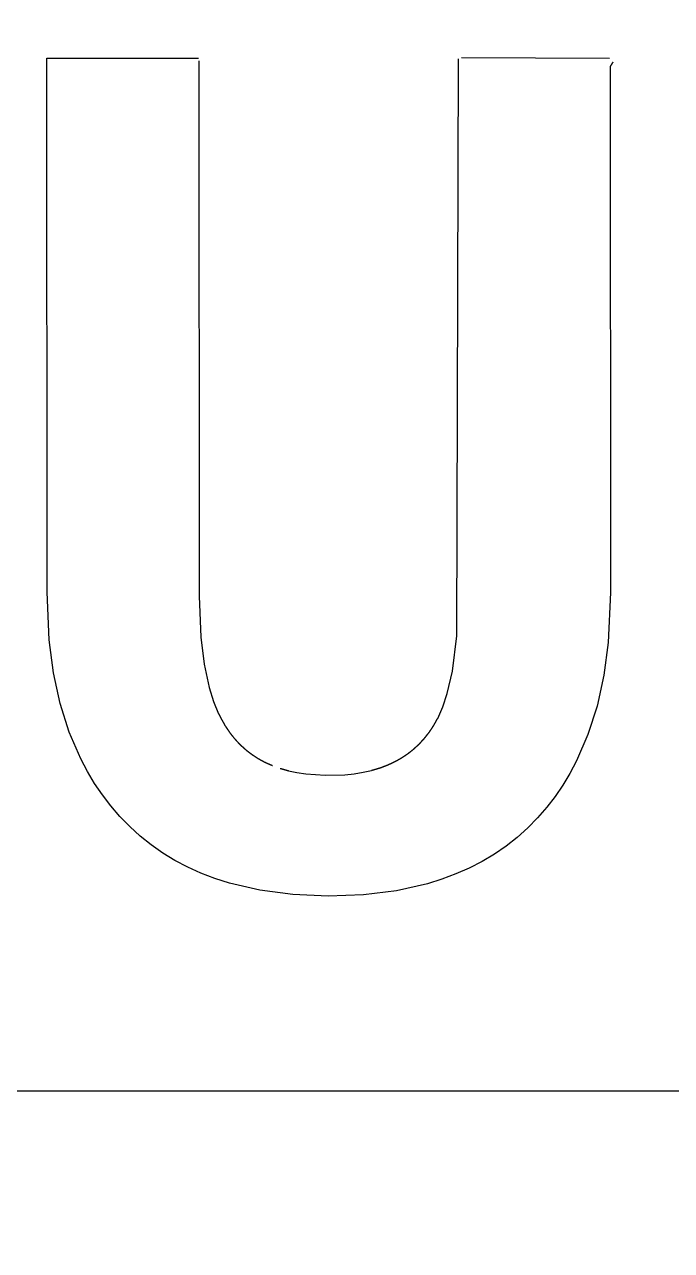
# Model space of a CAD drawing. Header units: millimetres. Extents: x -56261 to 196039, y 9480 to 100001.
# Drawn here: x 33828.242 to 33830.381, y 95866.64 to 95870.694 of the extents above; entities that cross this region are included whole.
import ezdxf

# ---------------------------------------------------------------- set-up
doc = ezdxf.new("R2010")
doc.units = ezdxf.units.MM
doc.set_wipeout_variables(frame=1)
doc.layers.add('SS-AIRCON', color=5, linetype='Continuous')
doc.layers.add('SS-TEXT', color=7, linetype='Continuous')

# ---------------------------------------------------------------- blocks, each defined once
blk = doc.blocks.new('I48T')
at = {"layer": 'SS-AIRCON', "color": 0, "linetype": 'Continuous'}
for p, q in [((-212.9999, -191.04143), (-202, -191.04143)), ((-206.2941, -192.04575), (-206.145, -192.01217)), ((-206.145, -192.01217), (-205.9849, -191.99219)), ((-205.9849, -191.99219), (-205.8136, -191.98581)), ((-205.8136, -191.98581), (-205.6432, -191.99304)), ((-205.6432, -191.99304), (-205.4838, -192.01388)), ((-205.4838, -192.01388), (-205.3356, -192.04832)), ((-206.4321, -192.09293), (-206.3645, -192.06764)), ((-206.3645, -192.06764), (-206.2941, -192.04575)), ((-205.3356, -192.04832), (-205.2656, -192.07064)), ((-205.2656, -192.07064), (-205.1984, -192.09637)), ((-206.559, -192.1537), (-206.4969, -192.12161)), ((-206.4969, -192.12161), (-206.4321, -192.09293)), ((-205.1984, -192.09637), (-205.134, -192.12549)), ((-205.134, -192.12549), (-205.0723, -192.15801)), ((-206.6748, -192.22807), (-206.6183, -192.18918)), ((-206.6183, -192.18918), (-206.559, -192.1537)), ((-205.0723, -192.15801), (-205.0134, -192.19394)), ((-205.0134, -192.19394), (-204.9573, -192.23326)), ((-206.7285, -192.27035), (-206.6748, -192.22807)), ((-204.9573, -192.23326), (-204.904, -192.27598)), ((-206.8277, -192.3651), (-206.7795, -192.31602)), ((-206.7795, -192.31602), (-206.7285, -192.27035)), ((-204.904, -192.27598), (-204.8534, -192.32209)), ((-204.8534, -192.32209), (-204.8056, -192.37161)), ((-206.8718, -192.41578), (-206.8277, -192.3651)), ((-204.8056, -192.37161), (-204.7617, -192.42272)), ((-206.912, -192.4679), (-206.8718, -192.41578)), ((-204.7617, -192.42272), (-204.721, -192.47577)), ((-206.9495, -192.52262), (-206.912, -192.4679)), ((-204.721, -192.47577), (-204.6833, -192.53135)), ((-206.9841, -192.57997), (-206.9495, -192.52262)), ((-204.6833, -192.53135), (-204.6484, -192.58946)), ((-207.0159, -192.63992), (-206.9841, -192.57997)), ((-205.9829, -192.58533), (-206.024, -192.59465)), ((-205.9397, -192.5783), (-205.9829, -192.58533)), ((-205.8946, -192.57355), (-205.9397, -192.5783)), ((-205.7987, -192.57089), (-205.8946, -192.57355)), ((-205.706, -192.57737), (-205.7987, -192.57089)), ((-205.6626, -192.58404), (-205.706, -192.57737)), ((-205.6212, -192.59299), (-205.6626, -192.58404)), ((-204.6484, -192.58946), (-204.6164, -192.6501)), ((-207.0711, -192.76769), (-207.0159, -192.63992)), ((-204.6164, -192.6501), (-204.5609, -192.77897)), ((-207.115, -192.90594), (-207.0711, -192.76769)), ((-204.5609, -192.77897), (-204.517, -192.91796)), ((-206.3438, -192.846), (-206.3685, -192.90248)), ((-207.1476, -193.05467), (-207.115, -192.90594)), ((-206.3685, -192.90248), (-206.3898, -192.96619)), ((-205.2591, -192.92839), (-205.2836, -192.86878)), ((-204.517, -192.91796), (-204.4845, -193.06708)), ((-206.3898, -192.96619), (-206.4151, -193.0753)), ((-205.2382, -192.99523), (-205.2591, -192.92839)), ((-205.2138, -193.10901), (-205.2382, -192.99523)), ((-207.1689, -193.2139), (-207.1476, -193.05467)), ((-206.4151, -193.0753), (-206.4365, -193.24602)), ((-204.4845, -193.06708), (-204.4634, -193.22633)), ((-205.1978, -193.23901), (-205.2138, -193.10901)), ((-207.1799, -193.4547), (-207.1689, -193.2139)), ((-206.4365, -193.24602), (-206.4443, -196.03845)), ((-205.1893, -193.43746), (-205.1978, -193.23901)), ((-204.4634, -193.22633), (-204.4532, -193.45644)), ((-207.1787, -196.00193), (-207.1799, -193.4547)), ((-205.1883, -196.02892), (-205.1893, -193.43746)), ((-204.4534, -193.45638), (-204.4523, -196.04178)), ((-206.4584, -196.04433), (-207.1754, -196.04248))]:
    blk.add_line(p, q, dxfattribs=at)
for points in [[(-206.1003, -192.62029), (-206.1015, -192.62082, 0.0000594), (-206.1027, -192.62135, 0.0000594), (-206.1038, -192.62188, 0.0000594), (-206.105, -192.62241, 0.0000594), (-206.1062, -192.62294, 0.0000594), (-206.1073, -192.62347, 0.0000594), (-206.1085, -192.624, 0.0000593), (-206.1097, -192.62453, 0.0000593), (-206.1109, -192.62506, 0.0000593), (-206.112, -192.62559, 0.0000593), (-206.1132, -192.62612, 0.0000593), (-206.1144, -192.62666, 0.0000592), (-206.1156, -192.62719, 0.0000593), (-206.1167, -192.62772, 0.0000594), (-206.1179, -192.62825, 0.0000592), (-206.1191, -192.62879, 0.0000588), (-206.1202, -192.62932, 0.0000593), (-206.1214, -192.62985, 0.0000605), (-206.1226, -192.63039, 0.0000588), (-206.1238, -192.63092, 0.0000549), (-206.1249, -192.63145, 0.0000606), (-206.1261, -192.63199, 0.0000722), (-206.1273, -192.63255, 0.0000548), (-206.1285, -192.63307, 0.0000188), (-206.1295, -192.63354, 0.0000772), (-206.1308, -192.63414, 0.0001328), (-206.1328, -192.63507, 0.0000649), (-206.1355, -192.63629, 0.0000344)], [(-206.0633, -192.60607), (-206.0646, -192.60655, -0.0000296), (-206.0658, -192.60702, -0.0000296), (-206.067, -192.6075, -0.0000296), (-206.0682, -192.60797, -0.0000296), (-206.0695, -192.60845, -0.0000296), (-206.0707, -192.60892, -0.0000295), (-206.0719, -192.60939, -0.0000295), (-206.0732, -192.60987, -0.0000295), (-206.0744, -192.61034, -0.0000295), (-206.0756, -192.61082, -0.0000295), (-206.0769, -192.61129, -0.0000295), (-206.0781, -192.61177, -0.0000294), (-206.0793, -192.61224, -0.0000295), (-206.0805, -192.61271, -0.0000295), (-206.0818, -192.61319, -0.0000294), (-206.083, -192.61366, -0.0000292), (-206.0842, -192.61414, -0.0000294), (-206.0855, -192.61461, -0.00003), (-206.0867, -192.61508, -0.0000292), (-206.0879, -192.61556, -0.0000272), (-206.0892, -192.61603, -0.00003), (-206.0904, -192.6165, -0.0000358), (-206.0917, -192.61699, -0.0000271), (-206.0929, -192.61745, -0.0000093), (-206.094, -192.61787, -0.0000383), (-206.0954, -192.6184, -0.0000658), (-206.0975, -192.61922, -0.0000321), (-206.1003, -192.62029, -0.000017)], [(-206.0239, -192.5947), (-206.0252, -192.59508, -0.0000535), (-206.0265, -192.59547, -0.0000535), (-206.0278, -192.59585, -0.0000535), (-206.0291, -192.59623, -0.0000535), (-206.0304, -192.59661, -0.0000535), (-206.0318, -192.59699, -0.0000535), (-206.0331, -192.59738, -0.0000535), (-206.0344, -192.59776, -0.0000535), (-206.0357, -192.59814, -0.0000535), (-206.037, -192.59852, -0.0000535), (-206.0383, -192.5989, -0.0000535), (-206.0397, -192.59928, -0.0000535), (-206.041, -192.59966, -0.0000535), (-206.0423, -192.60004, -0.0000536), (-206.0436, -192.60042, -0.0000535), (-206.0449, -192.6008, -0.0000532), (-206.0462, -192.60118, -0.0000536), (-206.0475, -192.60155, -0.0000547), (-206.0489, -192.60193, -0.0000531), (-206.0502, -192.60231, -0.0000496), (-206.0515, -192.60269, -0.0000548), (-206.0528, -192.60307, -0.0000653), (-206.0542, -192.60345, -0.0000496), (-206.0554, -192.60382, -0.000017), (-206.0566, -192.60415, -0.0000699), (-206.0581, -192.60457, -0.0001203), (-206.0604, -192.60522, -0.0000588), (-206.0633, -192.60607, -0.0000312)], [(-205.5817, -192.6043), (-205.583, -192.60392, -0.0000175), (-205.5843, -192.60354, -0.0000175), (-205.5856, -192.60316, -0.0000175), (-205.5869, -192.60278, -0.0000175), (-205.5883, -192.6024, -0.0000175), (-205.5896, -192.60202, -0.0000175), (-205.5909, -192.60164, -0.0000175), (-205.5922, -192.60126, -0.0000175), (-205.5935, -192.60088, -0.0000175), (-205.5948, -192.60051, -0.0000175), (-205.5962, -192.60013, -0.0000175), (-205.5975, -192.59975, -0.0000175), (-205.5988, -192.59937, -0.0000176), (-205.6001, -192.59899, -0.0000176), (-205.6014, -192.59861, -0.0000176), (-205.6027, -192.59823, -0.0000175), (-205.6041, -192.59785, -0.0000176), (-205.6054, -192.59747, -0.000018), (-205.6067, -192.59709, -0.0000175), (-205.608, -192.59671, -0.0000163), (-205.6093, -192.59634, -0.000018), (-205.6106, -192.59596, -0.0000215), (-205.612, -192.59556, -0.0000163), (-205.6133, -192.5952, -0.0000056), (-205.6144, -192.59486, -0.000023), (-205.6159, -192.59444, -0.0000397), (-205.6181, -192.59378, -0.0000194), (-205.6211, -192.59292, -0.0000103)], [(-205.5088, -192.63345), (-205.51, -192.63293, -0.0000469), (-205.5112, -192.63241, -0.0000469), (-205.5124, -192.63189, -0.0000469), (-205.5135, -192.63137, -0.000047), (-205.5147, -192.63085, -0.000047), (-205.5159, -192.63033, -0.000047), (-205.5171, -192.62981, -0.000047), (-205.5183, -192.62929, -0.000047), (-205.5195, -192.62877, -0.000047), (-205.5207, -192.62825, -0.000047), (-205.5218, -192.62773, -0.000047), (-205.523, -192.62721, -0.000047), (-205.5242, -192.62669, -0.000047), (-205.5254, -192.62617, -0.0000471), (-205.5266, -192.62564, -0.000047), (-205.5278, -192.62512, -0.0000468), (-205.529, -192.6246, -0.0000472), (-205.5301, -192.62408, -0.0000481), (-205.5313, -192.62356, -0.0000468), (-205.5325, -192.62304, -0.0000437), (-205.5337, -192.62252, -0.0000482), (-205.5349, -192.62199, -0.0000575), (-205.5361, -192.62145, -0.0000437), (-205.5372, -192.62095, -0.000015), (-205.5383, -192.62049, -0.0000616), (-205.5396, -192.6199, -0.000106), (-205.5417, -192.61899, -0.0000519), (-205.5443, -192.6178, -0.0000275)], [(-206.1998, -192.67539), (-206.2008, -192.67617, -0.0000415), (-206.2018, -192.67694, -0.0000415), (-206.2028, -192.67771, -0.0000415), (-206.2037, -192.67849, -0.0000416), (-206.2047, -192.67926, -0.0000416), (-206.2057, -192.68003, -0.0000416), (-206.2066, -192.6808, -0.0000416), (-206.2076, -192.68158, -0.0000416), (-206.2086, -192.68235, -0.0000416), (-206.2096, -192.68312, -0.0000416), (-206.2105, -192.68389, -0.0000416), (-206.2115, -192.68466, -0.0000416), (-206.2125, -192.68543, -0.0000416), (-206.2134, -192.6862, -0.0000417), (-206.2144, -192.68697, -0.0000416), (-206.2154, -192.68774, -0.0000414), (-206.2164, -192.68851, -0.0000418), (-206.2173, -192.68928, -0.0000426), (-206.2183, -192.69005, -0.0000414), (-206.2193, -192.69082, -0.0000387), (-206.2202, -192.69158, -0.0000427), (-206.2212, -192.69236, -0.0000509), (-206.2222, -192.69315, -0.0000387), (-206.2232, -192.6939, -0.0000133), (-206.224, -192.69457, -0.0000545), (-206.2251, -192.69543, -0.0000939), (-206.2268, -192.69676, -0.0000459), (-206.229, -192.6985, -0.0000243)], [(-206.1686, -192.65477), (-206.1696, -192.65546, -0.000008), (-206.1706, -192.65615, -0.000008), (-206.1717, -192.65684, -0.000008), (-206.1727, -192.65753, -0.000008), (-206.1738, -192.65822, -0.000008), (-206.1748, -192.65891, -0.000008), (-206.1759, -192.6596, -0.000008), (-206.1769, -192.66029, -0.000008), (-206.178, -192.66098, -0.000008), (-206.179, -192.66166, -0.000008), (-206.18, -192.66235, -0.000008), (-206.1811, -192.66304, -0.000008), (-206.1821, -192.66373, -0.0000081), (-206.1832, -192.66442, -0.0000081), (-206.1842, -192.6651, -0.0000081), (-206.1853, -192.66579, -0.000008), (-206.1863, -192.66648, -0.0000081), (-206.1873, -192.66716, -0.0000082), (-206.1884, -192.66785, -0.000008), (-206.1894, -192.66854, -0.0000075), (-206.1905, -192.66922, -0.0000083), (-206.1915, -192.66991, -0.0000099), (-206.1926, -192.67062, -0.0000075), (-206.1936, -192.67128, -0.0000026), (-206.1945, -192.67188, -0.0000106), (-206.1957, -192.67265, -0.0000182), (-206.1975, -192.67384, -0.0000089), (-206.1998, -192.67539, -0.0000047)], [(-206.1355, -192.63629), (-206.1366, -192.63691, 0.0000228), (-206.1377, -192.63752, 0.0000228), (-206.1388, -192.63814, 0.0000228), (-206.1399, -192.63875, 0.0000228), (-206.141, -192.63937, 0.0000228), (-206.1421, -192.63998, 0.0000228), (-206.1432, -192.6406, 0.0000229), (-206.1443, -192.64122, 0.0000229), (-206.1454, -192.64183, 0.0000229), (-206.1465, -192.64245, 0.0000229), (-206.1476, -192.64306, 0.0000229), (-206.1487, -192.64368, 0.0000229), (-206.1498, -192.6443, 0.0000229), (-206.1509, -192.64491, 0.0000229), (-206.152, -192.64553, 0.0000229), (-206.1532, -192.64615, 0.0000228), (-206.1543, -192.64676, 0.000023), (-206.1554, -192.64738, 0.0000234), (-206.1565, -192.648, 0.0000228), (-206.1576, -192.64861, 0.0000213), (-206.1586, -192.64922, 0.0000235), (-206.1598, -192.64984, 0.000028), (-206.1609, -192.65048, 0.0000213), (-206.162, -192.65108, 0.0000073), (-206.1629, -192.65162, 0.00003), (-206.1642, -192.65231, 0.0000516), (-206.1661, -192.65338, 0.0000252), (-206.1686, -192.65477, 0.0000134)], [(-205.4754, -192.65158), (-205.4765, -192.65098, -0.0001184), (-205.4776, -192.65038, -0.0001184), (-205.4787, -192.64978, -0.0001184), (-205.4798, -192.64918, -0.0001185), (-205.481, -192.64858, -0.0001185), (-205.4821, -192.64798, -0.0001185), (-205.4832, -192.64738, -0.0001185), (-205.4843, -192.64678, -0.0001185), (-205.4854, -192.64618, -0.0001185), (-205.4865, -192.64558, -0.0001186), (-205.4877, -192.64498, -0.0001186), (-205.4888, -192.64438, -0.0001185), (-205.4899, -192.64377, -0.0001186), (-205.491, -192.64317, -0.0001189), (-205.4921, -192.64257, -0.0001186), (-205.4932, -192.64196, -0.0001179), (-205.4943, -192.64136, -0.0001189), (-205.4955, -192.64075, -0.0001213), (-205.4966, -192.64014, -0.0001179), (-205.4977, -192.63954, -0.0001101), (-205.4988, -192.63894, -0.0001215), (-205.4999, -192.63832, -0.0001449), (-205.5011, -192.6377, -0.00011), (-205.5021, -192.63711, -0.0000378), (-205.5031, -192.63657, -0.0001552), (-205.5044, -192.63589, -0.0002671), (-205.5063, -192.63483, -0.0001306), (-205.5088, -192.63345, -0.0000692)], [(-205.4441, -192.67219), (-205.4451, -192.6715, 0.0000291), (-205.4462, -192.67082, 0.0000291), (-205.4472, -192.67013, 0.0000291), (-205.4483, -192.66944, 0.0000291), (-205.4493, -192.66875, 0.0000291), (-205.4503, -192.66806, 0.0000291), (-205.4514, -192.66737, 0.0000291), (-205.4524, -192.66669, 0.0000291), (-205.4535, -192.666, 0.0000291), (-205.4545, -192.66531, 0.0000291), (-205.4555, -192.66462, 0.0000291), (-205.4566, -192.66394, 0.000029), (-205.4576, -192.66325, 0.0000291), (-205.4587, -192.66256, 0.0000291), (-205.4597, -192.66187, 0.000029), (-205.4608, -192.66119, 0.0000288), (-205.4618, -192.6605, 0.0000291), (-205.4628, -192.65981, 0.0000297), (-205.4639, -192.65912, 0.0000288), (-205.4649, -192.65844, 0.0000269), (-205.466, -192.65776, 0.0000297), (-205.467, -192.65706, 0.0000354), (-205.4681, -192.65636, 0.0000269), (-205.4691, -192.65569, 0.0000092), (-205.47, -192.65509, 0.0000379), (-205.4712, -192.65432, 0.0000652), (-205.473, -192.65313, 0.0000319), (-205.4754, -192.65158, 0.0000169)], [(-205.4146, -192.69459), (-205.4156, -192.69384, 0.0000539), (-205.4165, -192.6931, 0.0000539), (-205.4175, -192.69235, 0.0000538), (-205.4185, -192.6916, 0.0000538), (-205.4195, -192.69086, 0.0000538), (-205.4205, -192.69011, 0.0000537), (-205.4214, -192.68936, 0.0000537), (-205.4224, -192.68862, 0.0000537), (-205.4234, -192.68787, 0.0000537), (-205.4244, -192.68712, 0.0000536), (-205.4254, -192.68638, 0.0000536), (-205.4263, -192.68563, 0.0000535), (-205.4273, -192.68488, 0.0000535), (-205.4283, -192.68414, 0.0000536), (-205.4293, -192.68339, 0.0000534), (-205.4303, -192.68264, 0.0000531), (-205.4313, -192.6819, 0.0000535), (-205.4322, -192.68115, 0.0000546), (-205.4332, -192.6804, 0.000053), (-205.4342, -192.67966, 0.0000495), (-205.4352, -192.67892, 0.0000546), (-205.4362, -192.67816, 0.000065), (-205.4372, -192.67739, 0.0000493), (-205.4382, -192.67667, 0.0000169), (-205.439, -192.67602, 0.0000695), (-205.4401, -192.67518, 0.0001195), (-205.4418, -192.67389, 0.0000584), (-205.4441, -192.67219, 0.0000309)], [(-206.256, -192.72374), (-206.2569, -192.72466, 0.0000799), (-206.2577, -192.72559, 0.00008), (-206.2586, -192.72651, 0.00008), (-206.2594, -192.72744, 0.0000801), (-206.2603, -192.72837, 0.0000802), (-206.2611, -192.72929, 0.0000802), (-206.2619, -192.73022, 0.0000803), (-206.2628, -192.73114, 0.0000804), (-206.2636, -192.73207, 0.0000804), (-206.2645, -192.73299, 0.0000805), (-206.2653, -192.73392, 0.0000806), (-206.2662, -192.73484, 0.0000806), (-206.267, -192.73576, 0.0000807), (-206.2679, -192.73669, 0.0000809), (-206.2687, -192.73761, 0.0000808), (-206.2695, -192.73854, 0.0000804), (-206.2704, -192.73946, 0.0000811), (-206.2712, -192.74039, 0.0000828), (-206.2721, -192.74131, 0.0000805), (-206.2729, -192.74223, 0.0000753), (-206.2737, -192.74315, 0.0000831), (-206.2746, -192.74408, 0.0000992), (-206.2754, -192.74503, 0.0000754), (-206.2762, -192.74593, 0.0000259), (-206.277, -192.74674, 0.0001064), (-206.2779, -192.74777, 0.0001834), (-206.2794, -192.74937, 0.0000898), (-206.2812, -192.75147, 0.0000476)], [(-206.229, -192.6985), (-206.2299, -192.69934, 0.0000221), (-206.2308, -192.70019, 0.0000221), (-206.2317, -192.70103, 0.0000221), (-206.2326, -192.70188, 0.0000222), (-206.2335, -192.70272, 0.0000222), (-206.2344, -192.70356, 0.0000222), (-206.2353, -192.70441, 0.0000222), (-206.2362, -192.70525, 0.0000222), (-206.2371, -192.70609, 0.0000222), (-206.238, -192.70693, 0.0000223), (-206.2389, -192.70778, 0.0000223), (-206.2398, -192.70862, 0.0000223), (-206.2407, -192.70946, 0.0000223), (-206.2416, -192.7103, 0.0000224), (-206.2425, -192.71114, 0.0000223), (-206.2434, -192.71199, 0.0000222), (-206.2443, -192.71283, 0.0000224), (-206.2452, -192.71367, 0.0000229), (-206.2461, -192.71451, 0.0000223), (-206.247, -192.71535, 0.0000208), (-206.2479, -192.71618, 0.000023), (-206.2488, -192.71703, 0.0000274), (-206.2498, -192.71789, 0.0000208), (-206.2506, -192.71871, 0.0000072), (-206.2514, -192.71944, 0.0000294), (-206.2524, -192.72038, 0.0000506), (-206.254, -192.72184, 0.0000248), (-206.256, -192.72374, 0.0000131)], [(-205.3869, -192.71983), (-205.3878, -192.71899, -0.0000205), (-205.3887, -192.71814, -0.0000205), (-205.3896, -192.7173, -0.0000205), (-205.3906, -192.71646, -0.0000205), (-205.3915, -192.71562, -0.0000205), (-205.3924, -192.71478, -0.0000205), (-205.3933, -192.71394, -0.0000205), (-205.3943, -192.71309, -0.0000205), (-205.3952, -192.71225, -0.0000205), (-205.3961, -192.71141, -0.0000205), (-205.397, -192.71057, -0.0000205), (-205.398, -192.70973, -0.0000205), (-205.3989, -192.70889, -0.0000206), (-205.3998, -192.70805, -0.0000206), (-205.4007, -192.7072, -0.0000206), (-205.4017, -192.70636, -0.0000204), (-205.4026, -192.70552, -0.0000206), (-205.4035, -192.70468, -0.000021), (-205.4044, -192.70384, -0.0000204), (-205.4054, -192.703, -0.0000191), (-205.4063, -192.70216, -0.0000211), (-205.4072, -192.70132, -0.0000251), (-205.4082, -192.70045, -0.0000191), (-205.4091, -192.69963, -0.0000066), (-205.4099, -192.6989, -0.0000269), (-205.4109, -192.69795, -0.0000463), (-205.4125, -192.6965, -0.0000227), (-205.4146, -192.69459, -0.000012)], [(-205.3616, -192.74684), (-205.3625, -192.74594, 0.000001), (-205.3633, -192.74504, 0.000001), (-205.3641, -192.74414, 0.000001), (-205.365, -192.74323, 0.000001), (-205.3658, -192.74233, 0.000001), (-205.3667, -192.74143, 0.000001), (-205.3675, -192.74053, 0.000001), (-205.3684, -192.73962, 0.000001), (-205.3692, -192.73872, 0.000001), (-205.37, -192.73782, 0.000001), (-205.3709, -192.73692, 0.000001), (-205.3717, -192.73602, 0.000001), (-205.3726, -192.73512, 0.000001), (-205.3734, -192.73422, 0.000001), (-205.3743, -192.73332, 0.000001), (-205.3751, -192.73242, 0.000001), (-205.3759, -192.73152, 0.0000011), (-205.3768, -192.73062, 0.0000011), (-205.3776, -192.72971, 0.000001), (-205.3785, -192.72882, 0.000001), (-205.3793, -192.72792, 0.0000011), (-205.3801, -192.72702, 0.0000013), (-205.381, -192.72609, 0.000001), (-205.3818, -192.72522, 0.0000003), (-205.3826, -192.72443, 0.0000014), (-205.3835, -192.72342, 0.0000024), (-205.385, -192.72186, 0.0000012), (-205.3869, -192.71983, 0.0000006)], [(-206.3047, -192.78133), (-206.3054, -192.7824, -0.0000811), (-206.3061, -192.78347, -0.0000811), (-206.3068, -192.78454, -0.0000811), (-206.3075, -192.78561, -0.0000811), (-206.3082, -192.78668, -0.0000811), (-206.3089, -192.78775, -0.0000812), (-206.3096, -192.78882, -0.0000812), (-206.3103, -192.78989, -0.0000812), (-206.311, -192.79096, -0.0000812), (-206.3117, -192.79202, -0.0000812), (-206.3124, -192.79309, -0.0000812), (-206.3131, -192.79416, -0.0000812), (-206.3138, -192.79523, -0.0000813), (-206.3145, -192.79629, -0.0000815), (-206.3152, -192.79736, -0.0000813), (-206.3159, -192.79843, -0.0000808), (-206.3166, -192.79949, -0.0000815), (-206.3173, -192.80056, -0.0000832), (-206.318, -192.80163, -0.0000808), (-206.3187, -192.80269, -0.0000755), (-206.3194, -192.80374, -0.0000833), (-206.3201, -192.80482, -0.0000994), (-206.3208, -192.80591, -0.0000755), (-206.3215, -192.80694, -0.0000259), (-206.3221, -192.80788, -0.0001064), (-206.3229, -192.80907, -0.0001832), (-206.3241, -192.81091, -0.0000896), (-206.3257, -192.81332, -0.0000475)], [(-206.2812, -192.75147), (-206.282, -192.75246, -0.0000032), (-206.2828, -192.75345, -0.0000032), (-206.2836, -192.75445, -0.0000032), (-206.2844, -192.75544, -0.0000032), (-206.2851, -192.75643, -0.0000032), (-206.2859, -192.75743, -0.0000032), (-206.2867, -192.75842, -0.0000032), (-206.2875, -192.75942, -0.0000032), (-206.2883, -192.76041, -0.0000032), (-206.2891, -192.76141, -0.0000032), (-206.2898, -192.7624, -0.0000032), (-206.2906, -192.7634, -0.0000032), (-206.2914, -192.76439, -0.0000032), (-206.2922, -192.76539, -0.0000032), (-206.293, -192.76638, -0.0000032), (-206.2937, -192.76738, -0.0000032), (-206.2945, -192.76837, -0.0000032), (-206.2953, -192.76937, -0.0000033), (-206.2961, -192.77037, -0.0000032), (-206.2969, -192.77136, -0.000003), (-206.2977, -192.77235, -0.0000033), (-206.2984, -192.77335, -0.0000039), (-206.2992, -192.77438, -0.000003), (-206.3, -192.77534, -0.000001), (-206.3007, -192.77622, -0.0000042), (-206.3016, -192.77734, -0.0000072), (-206.3029, -192.77906, -0.0000035), (-206.3047, -192.78133, -0.0000019)], [(-205.3382, -192.77635), (-205.3389, -192.77537, 0.0000388), (-205.3397, -192.77439, 0.0000388), (-205.3405, -192.77341, 0.0000387), (-205.3413, -192.77243, 0.0000387), (-205.342, -192.77145, 0.0000387), (-205.3428, -192.77047, 0.0000386), (-205.3436, -192.76949, 0.0000386), (-205.3444, -192.76851, 0.0000386), (-205.3451, -192.76753, 0.0000385), (-205.3459, -192.76655, 0.0000385), (-205.3467, -192.76557, 0.0000384), (-205.3475, -192.76459, 0.0000384), (-205.3483, -192.7636, 0.0000384), (-205.349, -192.76262, 0.0000384), (-205.3498, -192.76164, 0.0000383), (-205.3506, -192.76065, 0.000038), (-205.3514, -192.75967, 0.0000383), (-205.3522, -192.75869, 0.000039), (-205.353, -192.7577, 0.0000379), (-205.3537, -192.75672, 0.0000353), (-205.3545, -192.75574, 0.0000389), (-205.3553, -192.75474, 0.0000464), (-205.3561, -192.75373, 0.0000352), (-205.3569, -192.75277, 0.0000121), (-205.3576, -192.75191, 0.0000495), (-205.3585, -192.7508, 0.0000851), (-205.3598, -192.74909, 0.0000415), (-205.3616, -192.74684, 0.000022)], [(-205.3165, -192.80834), (-205.3172, -192.80728, 0.0000463), (-205.3179, -192.80621, 0.0000463), (-205.3186, -192.80514, 0.0000463), (-205.3194, -192.80408, 0.0000463), (-205.3201, -192.80301, 0.0000463), (-205.3208, -192.80194, 0.0000462), (-205.3215, -192.80088, 0.0000462), (-205.3222, -192.79981, 0.0000462), (-205.323, -192.79874, 0.0000462), (-205.3237, -192.79768, 0.0000462), (-205.3244, -192.79661, 0.0000462), (-205.3251, -192.79555, 0.0000461), (-205.3258, -192.79448, 0.0000462), (-205.3266, -192.79341, 0.0000462), (-205.3273, -192.79235, 0.0000461), (-205.328, -192.79128, 0.0000458), (-205.3287, -192.79021, 0.0000462), (-205.3295, -192.78915, 0.0000471), (-205.3302, -192.78808, 0.0000458), (-205.3309, -192.78701, 0.0000427), (-205.3316, -192.78596, 0.0000471), (-205.3324, -192.78488, 0.0000562), (-205.3331, -192.78378, 0.0000426), (-205.3338, -192.78275, 0.0000146), (-205.3344, -192.78181, 0.0000601), (-205.3353, -192.78061, 0.0001033), (-205.3365, -192.77877, 0.0000505), (-205.3382, -192.77635, 0.0000268)], [(-206.3257, -192.81332), (-206.3263, -192.81441, -0.0000112), (-206.3269, -192.81551, -0.0000112), (-206.3275, -192.8166, -0.0000112), (-206.3281, -192.8177, -0.0000112), (-206.3287, -192.81879, -0.0000112), (-206.3293, -192.81988, -0.0000112), (-206.3299, -192.82097, -0.0000112), (-206.3305, -192.82207, -0.0000112), (-206.3311, -192.82316, -0.0000112), (-206.3317, -192.82425, -0.0000112), (-206.3323, -192.82534, -0.0000112), (-206.3329, -192.82643, -0.0000112), (-206.3335, -192.82752, -0.0000112), (-206.3342, -192.82862, -0.0000113), (-206.3348, -192.82971, -0.0000112), (-206.3354, -192.8308, -0.0000112), (-206.336, -192.83189, -0.0000113), (-206.3366, -192.83297, -0.0000115), (-206.3372, -192.83407, -0.0000112), (-206.3378, -192.83515, -0.0000105), (-206.3384, -192.83623, -0.0000116), (-206.339, -192.83733, -0.0000138), (-206.3396, -192.83845, -0.0000105), (-206.3402, -192.8395, -0.0000036), (-206.3407, -192.84046, -0.0000148), (-206.3414, -192.84168, -0.0000254), (-206.3424, -192.84356, -0.0000125), (-206.3438, -192.84602, -0.0000066)], [(-205.2973, -192.84176), (-205.2979, -192.84064, 0.0000265), (-205.2986, -192.83952, 0.0000265), (-205.2992, -192.8384, 0.0000265), (-205.2998, -192.83728, 0.0000266), (-205.3005, -192.83617, 0.0000266), (-205.3011, -192.83505, 0.0000266), (-205.3018, -192.83393, 0.0000266), (-205.3024, -192.83282, 0.0000266), (-205.303, -192.8317, 0.0000266), (-205.3037, -192.83058, 0.0000266), (-205.3043, -192.82947, 0.0000266), (-205.305, -192.82835, 0.0000266), (-205.3056, -192.82724, 0.0000267), (-205.3062, -192.82613, 0.0000267), (-205.3069, -192.82501, 0.0000267), (-205.3075, -192.8239, 0.0000265), (-205.3082, -192.82279, 0.0000268), (-205.3088, -192.82167, 0.0000273), (-205.3094, -192.82056, 0.0000266), (-205.3101, -192.81945, 0.0000248), (-205.3107, -192.81834, 0.0000274), (-205.3114, -192.81722, 0.0000327), (-205.312, -192.81608, 0.0000248), (-205.3126, -192.815, 0.0000085), (-205.3132, -192.81403, 0.000035), (-205.3139, -192.81278, 0.0000603), (-205.315, -192.81086, 0.0000295), (-205.3165, -192.80834, 0.0000156)], [(-205.2838, -192.86877), (-205.2842, -192.86787, 0.0000809), (-205.2847, -192.86697, 0.0000809), (-205.2851, -192.86607, 0.0000809), (-205.2856, -192.86517, 0.0000808), (-205.286, -192.86426, 0.0000808), (-205.2864, -192.86336, 0.0000808), (-205.2869, -192.86246, 0.0000808), (-205.2873, -192.86156, 0.0000808), (-205.2878, -192.86066, 0.0000808), (-205.2882, -192.85976, 0.0000808), (-205.2887, -192.85886, 0.0000808), (-205.2891, -192.85796, 0.0000807), (-205.2896, -192.85705, 0.0000808), (-205.29, -192.85615, 0.0000809), (-205.2905, -192.85525, 0.0000807), (-205.2909, -192.85435, 0.0000802), (-205.2914, -192.85345, 0.0000809), (-205.2918, -192.85255, 0.0000825), (-205.2923, -192.85165, 0.0000802), (-205.2927, -192.85075, 0.0000749), (-205.2932, -192.84986, 0.0000826), (-205.2936, -192.84895, 0.0000985), (-205.2941, -192.84802, 0.0000747), (-205.2946, -192.84715, 0.0000257), (-205.295, -192.84636, 0.0001054), (-205.2955, -192.84535, 0.0001813), (-205.2962, -192.8438, 0.0000886), (-205.2973, -192.84176, 0.000047)], [(-207.1913, -196.02188), (-207.1908, -196.02122, 0.0002141), (-207.1904, -196.02056, 0.0002142), (-207.19, -196.0199, 0.0002142), (-207.1896, -196.01924, 0.0002143), (-207.1892, -196.01858, 0.0002143), (-207.1887, -196.01791, 0.0002144), (-207.1883, -196.01725, 0.0002144), (-207.1879, -196.01659, 0.0002145), (-207.1875, -196.01593, 0.0002145), (-207.1871, -196.01527, 0.0002146), (-207.1866, -196.01461, 0.0002146), (-207.1862, -196.01394, 0.0002146), (-207.1858, -196.01328, 0.0002148), (-207.1854, -196.01262, 0.0002152), (-207.185, -196.01195, 0.0002147), (-207.1846, -196.01129, 0.0002135), (-207.1842, -196.01063, 0.0002154), (-207.1837, -196.00996, 0.0002198), (-207.1833, -196.0093, 0.0002136), (-207.1829, -196.00863, 0.0001995), (-207.1825, -196.00797, 0.0002202), (-207.1821, -196.0073, 0.0002626), (-207.1817, -196.00662, 0.0001994), (-207.1813, -196.00597, 0.0000685), (-207.1809, -196.00539, 0.0002813), (-207.1805, -196.00464, 0.0004842), (-207.1798, -196.00348, 0.0002368), (-207.1788, -196.00197, 0.0001255)], [(-204.4523, -196.04178), (-204.4768, -196.04179, 0.0000011), (-204.5013, -196.0418, 0.0000011), (-204.5258, -196.04181, 0.0000011), (-204.5503, -196.04182, 0.0000011), (-204.5748, -196.04184, 0.0000011), (-204.5993, -196.04185, 0.0000011), (-204.6238, -196.04186, 0.0000011), (-204.6482, -196.04187, 0.0000011), (-204.6727, -196.04188, 0.0000011), (-204.6972, -196.04189, 0.0000011), (-204.7217, -196.0419, 0.0000011), (-204.7462, -196.04191, 0.0000011), (-204.7707, -196.04192, 0.0000011), (-204.7952, -196.04194, 0.0000011), (-204.8197, -196.04195, 0.0000011), (-204.8442, -196.04196, 0.0000011), (-204.8687, -196.04197, 0.0000011), (-204.8932, -196.04198, 0.0000011), (-204.9177, -196.042, 0.0000011), (-204.9422, -196.04201, 0.000001), (-204.9665, -196.04202, 0.0000011), (-204.9911, -196.04203, 0.0000013), (-205.0164, -196.04205, 0.000001), (-205.0401, -196.04206, 0.0000003), (-205.0616, -196.04207, 0.0000014), (-205.0891, -196.04209, 0.0000025), (-205.1315, -196.04211, 0.0000012), (-205.1871, -196.04214, 0.0000006)]]:
    blk.add_lwpolyline(points, format="xyb", dxfattribs=at)
blk = doc.blocks.new('A$C43DE16F2')
blk.add_wipeout([(-0.0004, 14550.0006), (-0.0004, 0.0006), (29099.9996, 0.0006), (29099.9996, 14550.0006)]).dxf.layer = 'SS-TEXT'
at = {"layer": 'SS-TEXT', "linetype": 'Continuous', "xscale": 1.577261091527505, "yscale": 1.577261091527505, "zscale": 1.577261091527505, "rotation": 180}
blk.add_blockref('I48T', (11081.9185, 7128.4569), dxfattribs=at)

msp = doc.modelspace()

# ---------------------------------------------------------------- block references
at = {"layer": 'SS-TEXT', "xscale": 0.4331186193392458, "yscale": 0.4331186193392458, "zscale": 0.4331186193392458}
msp.add_blockref('A$C43DE16F2', (28888.8606, 92649.191), dxfattribs=at)

doc.saveas('drawing.dxf')
